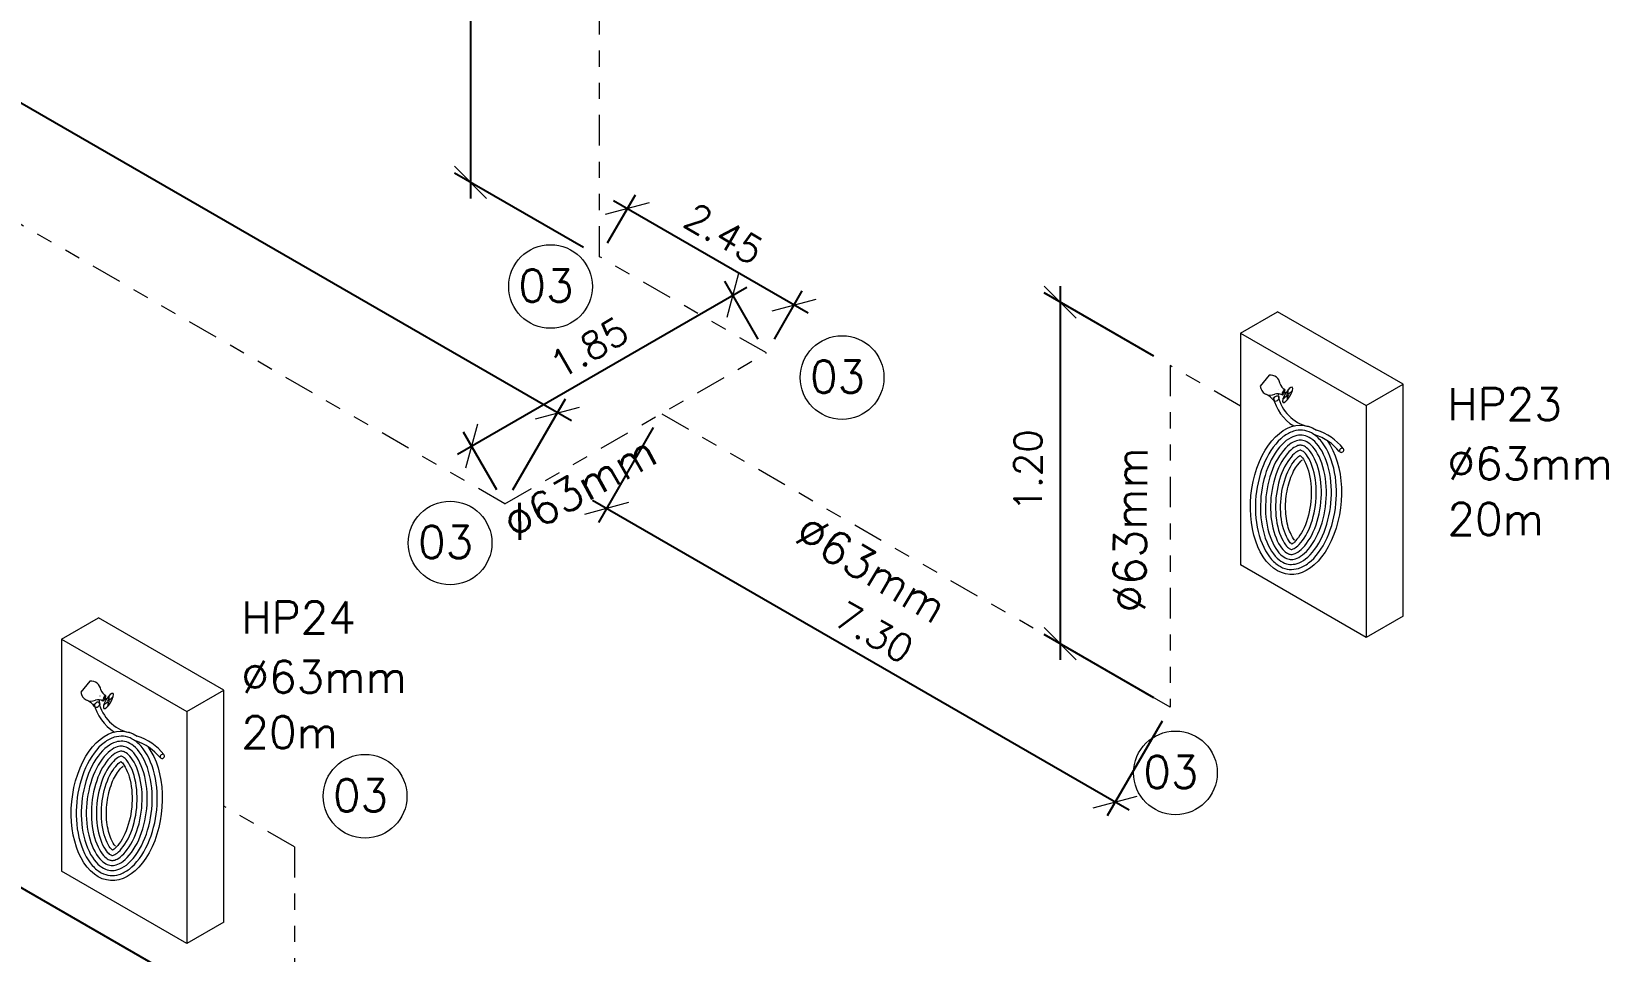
# Model space of a CAD drawing. Header units: millimetres. Extents: x 521 to 1055, y 261 to 520.
# Drawn here: x 952.87 to 962.66, y 335.43 to 341.14 of the extents above; entities that cross this region are included whole.
import ezdxf

# ---------------------------------------------------------------- set-up
doc = ezdxf.new("R2010")
doc.units = ezdxf.units.MM
doc.linetypes.add('CONTINU', pattern=[0])
doc.linetypes.add('DIVIDE2', pattern=[15.875, 6.35, -3.175, 0, -3.175, 0, -3.175])
doc.layers.add('0.1', color=8, linetype='Continuous', lineweight=13)
doc.styles.add('ROMANS', font='romans')
doc.dimstyles.new('Fares Eng - 50', dxfattribs={"dimscale": 2, "dimtxt": 0.085, "dimasz": 0.1, "dimexe": 0.05, "dimexo": 0.05, "dimgap": 0.04, "dimtad": 1, "dimzin": 4, "dimdsep": 46, "dimtxsty": 'ROMANS', "dimblk1": 'OBLIQUE', "dimblk2": 'OBLIQUE', "dimsah": 1, "dimcen": 0.05, "dimdle": 0.05, "dimclrd": 8, "dimclre": 8, "dimclrt": 8, "dimaunit": 1, "dimadec": 0, "dimazin": 0, "dimtfac": 1, "dimtix": 1, "dimtmove": 2, "dimatfit": 0, "dimldrblk": 'OPEN90', "dimfxl": 1, "dimtolj": 1, "dimtzin": 0, "dimarcsym": 0})

# ---------------------------------------------------------------- blocks, each defined once
blk = doc.blocks.new('_OBLIQUE')
at = {"color": 0, "linetype": 'ByBlock'}
blk.add_line((-0.5, -0.5), (0.5, 0.5), dxfattribs=at)
blk = doc.blocks.new('*D2298')
at = {"layer": '0.1', "color": 8, "linetype": 'CONTINU', "lineweight": -2, "transparency": 16777216}
for p, q in [((955.6013, 346.0562), (955.6013, 340.1075)), ((956.3026, 345.5513), (955.5013, 346.014)), ((956.3026, 339.8026), (955.5013, 340.2652))]:
    blk.add_line(p, q, dxfattribs=at)
at = {"layer": 'DEFPOINTS', "color": 0, "linetype": 'CONTINU', "lineweight": -2, "transparency": 16777216}
for p in [(956.4026, 345.4936), (955.6013, 340.2075), (956.4026, 339.7449)]:
    blk.add_point(p, dxfattribs=at)
at = {"layer": '0.1', "color": 8, "linetype": 'CONTINU', "lineweight": -2, "transparency": 16777216, "xscale": 0.2, "yscale": 0.2, "zscale": 0.2}
for p, rotation in [((955.6013, 345.9562), 90), ((955.6013, 340.2075), 270)]:
    blk.add_blockref('_OBLIQUE', p, dxfattribs=dict(at, rotation=rotation))
at = {"layer": '0.1', "color": 8, "linetype": 'CONTINU', "lineweight": -2, "transparency": 16777216, "insert": (955.4013, 344.5945), "char_height": 0.17, "attachment_point": 5, "rotation": 90, "style": 'ROMANS'}
blk.add_mtext('\\A1;4.50', dxfattribs=at)
blk = doc.blocks.new('_Open90')
at = {"color": 0, "linetype": 'ByBlock', "lineweight": -2}
for p, q in [((-0.5, 0.5), (0, 0)), ((0, 0), (-1, 0)), ((0, 0), (-0.5, -0.5))]:
    blk.add_line(p, q, dxfattribs=at)
blk = doc.blocks.new('*D2299')
at = {"layer": '0.1', "color": 8, "linetype": 'CONTINU', "lineweight": -2, "transparency": 16777216}
for p, q in [((947.7655, 342.9719), (948.0919, 343.5371)), ((956.2278, 338.7243), (947.9553, 343.5005)), ((955.8649, 338.2957), (956.1912, 338.8609))]:
    blk.add_line(p, q, dxfattribs=at)
at = {"layer": 'DEFPOINTS', "color": 0, "linetype": 'CONTINU', "lineweight": -2, "transparency": 16777216}
for p in [(948.0419, 343.4505), (947.7155, 342.8853), (955.8149, 338.2091)]:
    blk.add_point(p, dxfattribs=at)
at = {"layer": '0.1', "color": 8, "linetype": 'CONTINU', "lineweight": -2, "transparency": 16777216, "xscale": 0.2, "yscale": 0.2, "zscale": 0.2}
for p, rotation in [((948.0419, 343.4505), 150.0000000000001), ((956.1412, 338.7743), 330.0000000000001)]:
    blk.add_blockref('_OBLIQUE', p, dxfattribs=dict(at, rotation=rotation))
at = {"layer": '0.1', "color": 8, "linetype": 'CONTINU', "lineweight": -2, "transparency": 16777216, "insert": (952.174, 341.2553), "char_height": 0.17, "attachment_point": 5, "rotation": 330, "style": 'ROMANS'}
blk.add_mtext('\\A1;8.45', dxfattribs=at)
blk = doc.blocks.new('*D2300')
at = {"layer": '0.1', "color": 8, "linetype": 'CONTINU', "lineweight": -2, "transparency": 16777216}
for p, q in [((959.8463, 339.1262), (959.1639, 339.5202)), ((959.2639, 339.5625), (959.2639, 337.2398)), ((959.8463, 337.0035), (959.1639, 337.3975))]:
    blk.add_line(p, q, dxfattribs=at)
at = {"layer": 'DEFPOINTS', "color": 0, "linetype": 'CONTINU', "lineweight": -2, "transparency": 16777216}
for p in [(959.9463, 339.0685), (959.2639, 337.3398), (959.9463, 336.9458)]:
    blk.add_point(p, dxfattribs=at)
at = {"layer": '0.1', "color": 8, "linetype": 'CONTINU', "lineweight": -2, "transparency": 16777216, "xscale": 0.2, "yscale": 0.2, "zscale": 0.2}
for p, rotation in [((959.2639, 339.4625), 90), ((959.2639, 337.3398), 270)]:
    blk.add_blockref('_OBLIQUE', p, dxfattribs=dict(at, rotation=rotation))
at = {"layer": '0.1', "color": 8, "linetype": 'CONTINU', "lineweight": -2, "transparency": 16777216, "insert": (959.0639, 338.4173), "char_height": 0.17, "attachment_point": 5, "rotation": 90, "style": 'ROMANS'}
blk.add_mtext('\\A1;1.20', dxfattribs=at)
blk = doc.blocks.new('*D2303')
at = {"layer": '0.1', "color": 8, "linetype": 'CONTINU', "lineweight": -2, "transparency": 16777216}
for p, q in [((943.4271, 340.4671), (943.8125, 341.1346)), ((943.6759, 341.098), (954.9795, 334.5718)), ((954.5575, 334.0409), (954.9429, 334.7084))]:
    blk.add_line(p, q, dxfattribs=at)
at = {"layer": 'DEFPOINTS', "color": 0, "linetype": 'CONTINU', "lineweight": -2, "transparency": 16777216}
for p in [(943.3771, 340.3805), (954.8929, 334.6218), (954.5075, 333.9543)]:
    blk.add_point(p, dxfattribs=at)
at = {"layer": '0.1', "color": 8, "linetype": 'CONTINU', "lineweight": -2, "transparency": 16777216, "xscale": 0.2, "yscale": 0.2, "zscale": 0.2}
for p, rotation in [((943.7625, 341.048), 150.0000000000001), ((954.8929, 334.6218), 330.0000000000001)]:
    blk.add_blockref('_OBLIQUE', p, dxfattribs=dict(at, rotation=rotation))
at = {"layer": '0.1', "color": 8, "linetype": 'CONTINU', "lineweight": -2, "transparency": 16777216, "insert": (949.4102, 337.9778), "char_height": 0.17, "attachment_point": 5, "rotation": 330, "style": 'ROMANS'}
blk.add_mtext('\\A1;11.65', dxfattribs=at)
blk = doc.blocks.new('*D2310')
at = {"layer": '0.1', "color": 8, "linetype": 'CONTINU', "lineweight": -2, "transparency": 16777216}
for p, q in [((961.5006, 352.0092), (961.0951, 352.7115)), ((934.8641, 337.4516), (961.2317, 352.6749)), ((935.3062, 336.8859), (934.9007, 337.5882))]:
    blk.add_line(p, q, dxfattribs=at)
at = {"layer": 'DEFPOINTS', "color": 0, "linetype": 'CONTINU', "lineweight": -2, "transparency": 16777216}
for p in [(961.1451, 352.6249), (961.5506, 351.9226), (935.3562, 336.7992)]:
    blk.add_point(p, dxfattribs=at)
at = {"layer": '0.1', "color": 8, "linetype": 'CONTINU', "lineweight": -2, "transparency": 16777216, "xscale": 0.2, "yscale": 0.2, "zscale": 0.2}
for p, rotation in [((961.1451, 352.6249), 30.00000000000341), ((934.9507, 337.5016), 210.0000000000034)]:
    blk.add_blockref('_OBLIQUE', p, dxfattribs=dict(at, rotation=rotation))
at = {"layer": '0.1', "color": 8, "linetype": 'CONTINU', "lineweight": -2, "transparency": 16777216, "insert": (947.9654, 345.2062), "char_height": 0.17, "attachment_point": 5, "rotation": 30, "style": 'ROMANS'}
blk.add_mtext('\\A1;72.00', dxfattribs=at)
blk = doc.blocks.new('*D3161')
at = {"layer": '0.1', "color": 8, "linetype": 'CONTINU', "lineweight": -2, "transparency": 16777216}
for p, q in [((956.4526, 339.8315), (956.6252, 340.1304)), ((956.4886, 340.0938), (957.6979, 339.3956)), ((957.4887, 339.2333), (957.6613, 339.5322))]:
    blk.add_line(p, q, dxfattribs=at)
at = {"layer": 'DEFPOINTS', "color": 0, "linetype": 'CONTINU', "lineweight": -2, "transparency": 16777216}
for p in [(956.4026, 339.7449), (957.6113, 339.4456), (957.4387, 339.1467)]:
    blk.add_point(p, dxfattribs=at)
at = {"layer": '0.1', "color": 8, "linetype": 'CONTINU', "lineweight": -2, "transparency": 16777216, "xscale": 0.2, "yscale": 0.2, "zscale": 0.2}
for p, rotation in [((956.5752, 340.0438), 149.9999999999973), ((957.6113, 339.4456), 329.9999999999973)]:
    blk.add_blockref('_OBLIQUE', p, dxfattribs=dict(at, rotation=rotation))
at = {"layer": '0.1', "color": 8, "linetype": 'CONTINU', "lineweight": -2, "transparency": 16777216, "insert": (957.1757, 339.8876), "char_height": 0.17, "attachment_point": 5, "rotation": 330, "style": 'ROMANS'}
blk.add_mtext('\\A1;2.45', dxfattribs=at)
blk = doc.blocks.new('*D3162')
at = {"layer": '0.1', "color": 8, "linetype": 'CONTINU', "lineweight": -2, "transparency": 16777216}
for p, q in [((957.3887, 339.2333), (957.1815, 339.5922)), ((955.5211, 338.5181), (957.3181, 339.5556)), ((955.7649, 338.2957), (955.5577, 338.6547))]:
    blk.add_line(p, q, dxfattribs=at)
at = {"layer": 'DEFPOINTS', "color": 0, "linetype": 'CONTINU', "lineweight": -2, "transparency": 16777216}
for p in [(957.2315, 339.5056), (957.4387, 339.1467), (955.8149, 338.2091)]:
    blk.add_point(p, dxfattribs=at)
at = {"layer": '0.1', "color": 8, "linetype": 'CONTINU', "lineweight": -2, "transparency": 16777216, "xscale": 0.2, "yscale": 0.2, "zscale": 0.2}
for p, rotation in [((957.2315, 339.5056), 30.00000000000236), ((955.6077, 338.5681), 210.0000000000024)]:
    blk.add_blockref('_OBLIQUE', p, dxfattribs=dict(at, rotation=rotation))
at = {"layer": '0.1', "color": 8, "linetype": 'CONTINU', "lineweight": -2, "transparency": 16777216, "insert": (956.3371, 339.1797), "char_height": 0.17, "attachment_point": 5, "rotation": 30, "style": 'ROMANS'}
blk.add_mtext('\\A1;1.85', dxfattribs=at)
blk = doc.blocks.new('*D3163')
at = {"layer": '0.1', "color": 8, "linetype": 'CONTINU', "lineweight": -2, "transparency": 16777216}
for p, q in [((956.7365, 338.6835), (956.3958, 338.0934)), ((959.6922, 336.3057), (956.3592, 338.23)), ((959.8963, 336.8592), (959.5556, 336.2691))]:
    blk.add_line(p, q, dxfattribs=at)
at = {"layer": 'DEFPOINTS', "color": 0, "linetype": 'CONTINU', "lineweight": -2, "transparency": 16777216}
for p in [(956.7865, 338.7701), (956.4458, 338.18), (959.9463, 336.9458)]:
    blk.add_point(p, dxfattribs=at)
at = {"layer": '0.1', "color": 8, "linetype": 'CONTINU', "lineweight": -2, "transparency": 16777216, "xscale": 0.2, "yscale": 0.2, "zscale": 0.2}
for p, rotation in [((956.4458, 338.18), 150.000000000001), ((959.6056, 336.3557), 330.000000000001)]:
    blk.add_blockref('_OBLIQUE', p, dxfattribs=dict(at, rotation=rotation))
at = {"layer": '0.1', "color": 8, "linetype": 'CONTINU', "lineweight": -2, "transparency": 16777216, "insert": (958.1082, 337.4108), "char_height": 0.17, "attachment_point": 5, "rotation": 330, "style": 'ROMANS'}
blk.add_mtext('\\A1;7.30', dxfattribs=at)

msp = doc.modelspace()

# ---------------------------------------------------------------- linework, layer by layer
at = {"layer": '0.1', "color": 254, "linetype": 'DIVIDE2', "ltscale": 0.03}
for p, q in [((956.40261, 339.74486), (956.40261, 345.49357)), ((955.81491, 338.20914), (947.71555, 342.88531)), ((957.43873, 339.14666), (956.40261, 339.74486)), ((955.81491, 338.20914), (957.43873, 339.14666)), ((960.38416, 338.8157), (959.94633, 339.06849)), ((959.94633, 339.06849), (959.94633, 336.94579)), ((959.94633, 336.94579), (956.78652, 338.7701)), ((954.50751, 336.07701), (954.06968, 336.3298)), ((954.50751, 336.07701), (954.50751, 333.95432))]:
    msp.add_line(p, q, dxfattribs=at)
at = {"layer": '0.1', "color": 8}
for p, q in [((960.38416, 339.27033), (960.61383, 339.40293)), ((961.39383, 338.9526), (960.61383, 339.40293)), ((960.38416, 339.27033), (961.16416, 338.82)), ((960.38416, 339.27033), (960.38416, 337.82926)), ((960.56145, 339.0094), (960.50577, 338.94131)), ((960.62255, 338.91724), (960.62284, 338.91707)), ((960.66877, 338.87929), (960.64558, 338.8582)), ((960.66224, 338.89403), (960.64894, 338.90058)), ((960.66451, 338.89935), (960.65298, 338.906)), ((960.67815, 338.89602), (960.68255, 338.92272)), ((960.68435, 338.89358), (960.70636, 338.91395)), ((961.16416, 338.82), (961.39383, 338.9526)), ((961.39383, 337.51153), (961.39383, 338.9526)), ((960.67496, 338.87671), (960.67064, 338.85068)), ((961.16416, 338.82), (961.16416, 337.37893)), ((953.06001, 337.36806), (953.28968, 337.50066)), ((954.06968, 337.05033), (953.28968, 337.50066)), ((953.06001, 337.36806), (953.84001, 336.91773)), ((953.06001, 337.36806), (953.06001, 335.927)), ((953.23729, 337.10713), (953.18162, 337.03904)), ((953.354, 336.99376), (953.3584, 337.02045)), ((953.84001, 336.91773), (954.06968, 337.05033)), ((954.06968, 335.60926), (954.06968, 337.05033)), ((953.29839, 337.01497), (953.29868, 337.0148)), ((953.34461, 336.97702), (953.32142, 336.95593)), ((953.33809, 336.99176), (953.32479, 336.99832)), ((953.34035, 336.99708), (953.32883, 337.00373)), ((953.3508, 336.97445), (953.34649, 336.94842)), ((953.36019, 336.99131), (953.38221, 337.01168)), ((953.84001, 336.91773), (953.84001, 335.47666))]:
    msp.add_line(p, q, dxfattribs=at)
for points in [[(961.39383, 337.51153), (961.16416, 337.37893), (960.38416, 337.82926)], [(954.06968, 335.60926), (953.84001, 335.47666), (953.06001, 335.927)]]:
    msp.add_lwpolyline(points, dxfattribs=at)
at = {"layer": '0.1', "color": 8, "linetype": 'Continuous'}
for centre in [(956.09832, 339.55987), (957.9091, 338.994), (955.47446, 337.96577), (959.9794, 336.53718), (954.94622, 336.39177)]:
    msp.add_circle(centre, 0.25988, dxfattribs=at)
at = {"layer": '0.1', "color": 8}
for centre, radius, start, end in [((960.56788, 338.94733), 0.0624, 7.953227, 95.916387), ((960.56788, 338.94733), 0.0624, 185.538833, 297.14844), ((960.50178, 338.79135), 0.1065, 34.264177, 65.508195), ((960.61182, 338.83077), 0.06296, 61.341925, 104.217642), ((960.63511, 338.88465), 0.01657, 149.385657, 212.525066), ((960.68963, 338.97522), 0.06296, 197.807499, 241.159892), ((960.65247, 338.90217), 0.00386, 82.296406, 204.235752), ((960.86315, 338.93548), 0.2841, 193.034159, 238.483063), ((960.86315, 338.93548), 0.2529, 193.034159, 256.569338), ((960.75508, 338.34293), 0.30839, 38.352896, 72.786931), ((960.75508, 338.34293), 0.33959, 38.352896, 72.786931), ((953.24373, 337.04506), 0.0624, 185.538833, 297.14844), ((953.24373, 337.04506), 0.0624, 7.953227, 95.916387), ((953.36547, 337.07295), 0.06296, 197.807499, 241.159892), ((953.17763, 336.88908), 0.1065, 34.264177, 65.508195), ((953.539, 337.03321), 0.2841, 193.034159, 238.483063), ((953.28766, 336.9285), 0.06296, 61.341925, 104.217642), ((953.539, 337.03321), 0.2529, 193.034159, 256.569338), ((953.31095, 336.98238), 0.01657, 149.385657, 212.525066), ((953.32831, 336.99991), 0.00386, 82.296406, 204.235752), ((953.43092, 336.44066), 0.30839, 38.352896, 72.786931), ((953.43092, 336.44066), 0.33959, 38.352896, 72.786931)]:
    msp.add_arc(centre, radius, start, end, dxfattribs=at)
at = {"layer": '0.1', "color": 8, "extrusion": (0, 0, -1)}
for centre, major_axis, ratio in [((960.60652, 338.86329), (0.01677, 0.01086), 0.6652044), ((960.6509, 338.90301), (-0.00859, -0.01716), 0.2555917), ((960.67656, 338.88637), (0.02838, 0.04733), 0.2938919), ((960.67656, 338.88637), (0.00627, 0.01045), 0.4434548), ((961.01185, 338.54173), (0.0116, 0.0087), 0.8221173), ((953.3524, 336.98411), (0.02838, 0.04733), 0.2938919), ((953.28236, 336.96102), (0.01677, 0.01086), 0.6652044), ((953.32675, 337.00074), (-0.00859, -0.01716), 0.2555917), ((953.3524, 336.98411), (0.00627, 0.01045), 0.4434548), ((953.68769, 336.63946), (0.0116, 0.0087), 0.8221173)]:
    msp.add_ellipse(centre, major_axis=major_axis, ratio=ratio, dxfattribs=at)
for centre in [(960.72811, 338.23428), (953.40396, 336.33202)]:
    msp.add_ellipse(centre, major_axis=(0.0444, 0.46329), ratio=0.602516, start_param=0.596977, end_param=6.5932949, dxfattribs=at)
at = {"layer": '0.1', "color": 8}
for points, knots in [([(960.76953, 338.66651), (960.78741, 338.6648), (960.80585, 338.65954), (960.8433, 338.63951), (960.86224, 338.62462), (960.91554, 338.56457), (960.94618, 338.50186), (960.97968, 338.35893), (960.98325, 338.28421), (960.96913, 338.13681), (960.95143, 338.06413), (960.89139, 337.93016), (960.8494, 337.87442), (960.78568, 337.82558), (960.76424, 337.81456), (960.72367, 337.80201), (960.70457, 337.80034), (960.66881, 337.80377), (960.65037, 337.80903), (960.61293, 337.82906), (960.59398, 337.84395), (960.54068, 337.904), (960.51005, 337.96671), (960.47655, 338.10963), (960.47297, 338.18436), (960.48709, 338.33176), (960.5048, 338.40444), (960.56483, 338.53841), (960.60682, 338.59415), (960.67055, 338.64299), (960.69198, 338.65401), (960.73255, 338.66656), (960.75165, 338.66823), (960.76953, 338.66651)], [0, 0, 0, 0, 0.2617994, 0.2617994, 0.5235988, 0.5235988, 1.0471976, 1.0471976, 1.5707963, 1.5707963, 2.0943951, 2.0943951, 2.6179939, 2.6179939, 2.8797933, 2.8797933, 3.1415927, 3.1415927, 3.403392, 3.403392, 3.6651914, 3.6651914, 4.1887902, 4.1887902, 4.712389, 4.712389, 5.2359878, 5.2359878, 5.7595865, 5.7595865, 6.0213859, 6.0213859, 6.2831853, 6.2831853, 6.2831853, 6.2831853]), ([(960.76655, 338.63546), (960.78043, 338.63413), (960.79465, 338.63014), (960.82506, 338.61388), (960.84113, 338.6014), (960.88775, 338.54887), (960.91668, 338.491), (960.94842, 338.35556), (960.95191, 338.28416), (960.93836, 338.14281), (960.92116, 338.07287), (960.86472, 337.94694), (960.8252, 337.89518), (960.76931, 337.85235), (960.75119, 337.84318), (960.71828, 337.833), (960.70354, 337.83178), (960.6758, 337.83444), (960.66157, 337.83843), (960.63116, 337.85469), (960.61509, 337.86717), (960.56847, 337.9197), (960.53955, 337.97757), (960.5078, 338.11301), (960.50432, 338.18441), (960.51786, 338.32576), (960.53507, 338.39569), (960.5915, 338.52163), (960.63102, 338.57339), (960.68691, 338.61622), (960.70503, 338.62539), (960.73794, 338.63557), (960.75268, 338.63678), (960.76655, 338.63546)], [0, 0, 0, 0, 0.2617994, 0.2617994, 0.5235988, 0.5235988, 1.0471976, 1.0471976, 1.5707963, 1.5707963, 2.0943951, 2.0943951, 2.6179939, 2.6179939, 2.8797933, 2.8797933, 3.1415927, 3.1415927, 3.403392, 3.403392, 3.6651914, 3.6651914, 4.1887902, 4.1887902, 4.712389, 4.712389, 5.2359878, 5.2359878, 5.7595865, 5.7595865, 6.0213859, 6.0213859, 6.2831853, 6.2831853, 6.2831853, 6.2831853]), ([(960.76358, 338.6044), (960.77358, 338.60344), (960.78348, 338.60074), (960.8068, 338.58826), (960.82003, 338.57817), (960.85994, 338.5332), (960.88718, 338.48012), (960.91717, 338.35219), (960.92056, 338.28414), (960.90759, 338.14879), (960.89085, 338.08154), (960.83808, 337.96379), (960.80099, 337.91593), (960.75295, 337.87912), (960.73811, 337.87179), (960.71291, 337.864), (960.70264, 337.86321), (960.68265, 337.86513), (960.67274, 337.86783), (960.64943, 337.8803), (960.63619, 337.8904), (960.59628, 337.93537), (960.56904, 337.98845), (960.53906, 338.11637), (960.53566, 338.18443), (960.54863, 338.31978), (960.56537, 338.38703), (960.61814, 338.50478), (960.65524, 338.55264), (960.70327, 338.58945), (960.71811, 338.59677), (960.74331, 338.60457), (960.75358, 338.60536), (960.76358, 338.6044)], [0, 0, 0, 0, 0.2617994, 0.2617994, 0.5235988, 0.5235988, 1.0471976, 1.0471976, 1.5707963, 1.5707963, 2.0943951, 2.0943951, 2.6179939, 2.6179939, 2.8797933, 2.8797933, 3.1415927, 3.1415927, 3.403392, 3.403392, 3.6651914, 3.6651914, 4.1887902, 4.1887902, 4.712389, 4.712389, 5.2359878, 5.2359878, 5.7595865, 5.7595865, 6.0213859, 6.0213859, 6.2831853, 6.2831853, 6.2831853, 6.2831853]), ([(960.7606, 338.57334), (960.767, 338.57273), (960.77235, 338.5713), (960.78849, 338.56267), (960.79897, 338.55491), (960.83207, 338.5176), (960.85769, 338.46923), (960.88591, 338.34884), (960.88922, 338.28414), (960.87682, 338.15474), (960.86049, 338.09009), (960.81149, 337.98075), (960.77672, 337.93664), (960.73662, 337.90591), (960.72498, 337.90039), (960.7076, 337.89501), (960.70202, 337.89462), (960.68922, 337.89584), (960.68387, 337.89726), (960.66773, 337.9059), (960.65726, 337.91366), (960.62415, 337.95097), (960.59854, 337.99933), (960.57032, 338.11973), (960.567, 338.18443), (960.5794, 338.31383), (960.59573, 338.37847), (960.64473, 338.48782), (960.67951, 338.53193), (960.71961, 338.56266), (960.73124, 338.56818), (960.74863, 338.57356), (960.7542, 338.57395), (960.7606, 338.57334)], [0, 0, 0, 0, 0.2617994, 0.2617994, 0.5235988, 0.5235988, 1.0471976, 1.0471976, 1.5707963, 1.5707963, 2.0943951, 2.0943951, 2.6179939, 2.6179939, 2.8797933, 2.8797933, 3.1415927, 3.1415927, 3.403392, 3.403392, 3.6651914, 3.6651914, 4.1887902, 4.1887902, 4.712389, 4.712389, 5.2359878, 5.2359878, 5.7595865, 5.7595865, 6.0213859, 6.0213859, 6.2831853, 6.2831853, 6.2831853, 6.2831853]), ([(960.75763, 338.54228), (960.76111, 338.54195), (960.76134, 338.54181), (960.77007, 338.53714), (960.77797, 338.53156), (960.80405, 338.50217), (960.8282, 338.45833), (960.85464, 338.3455), (960.85788, 338.28419), (960.84604, 338.16065), (960.83008, 338.09851), (960.78497, 337.99785), (960.7523, 337.95724), (960.72035, 337.93276), (960.71172, 337.92895), (960.70241, 337.92606), (960.70208, 337.92595), (960.69511, 337.92662), (960.69488, 337.92676), (960.68615, 337.93143), (960.67825, 337.93701), (960.65217, 337.9664), (960.62803, 338.01023), (960.60158, 338.12307), (960.59834, 338.18438), (960.61018, 338.30792), (960.62614, 338.37005), (960.67126, 338.47072), (960.70392, 338.51133), (960.73587, 338.53581), (960.7445, 338.53962), (960.75382, 338.5425), (960.75414, 338.54262), (960.75763, 338.54228)], [0, 0, 0, 0, 0.2617994, 0.2617994, 0.5235988, 0.5235988, 1.0471976, 1.0471976, 1.5707963, 1.5707963, 2.0943951, 2.0943951, 2.6179939, 2.6179939, 2.8797933, 2.8797933, 3.1415927, 3.1415927, 3.403392, 3.403392, 3.6651914, 3.6651914, 4.1887902, 4.1887902, 4.712389, 4.712389, 5.2359878, 5.2359878, 5.7595865, 5.7595865, 6.0213859, 6.0213859, 6.2831853, 6.2831853, 6.2831853, 6.2831853]), ([(960.70175, 337.95904), (960.69932, 337.96095), (960.69619, 337.9638), (960.68061, 337.98135), (960.65752, 338.02114), (960.63284, 338.1264), (960.62968, 338.18429), (960.64096, 338.30207), (960.65665, 338.36184), (960.69769, 338.45342), (960.72878, 338.49107), (960.74829, 338.50603), (960.75193, 338.50822), (960.75447, 338.50953)], [3.5245959, 3.5245959, 3.5245959, 3.5245959, 3.6651914, 3.6651914, 4.1887902, 4.1887902, 4.712389, 4.712389, 5.2359878, 5.2359878, 5.7595865, 5.7595865, 5.8986302, 5.8986302, 5.8986302, 5.8986302]), ([(960.75447, 338.50953), (960.7569, 338.50762), (960.76003, 338.50477), (960.77561, 338.48721), (960.79871, 338.44743), (960.82338, 338.34217), (960.82655, 338.28428), (960.81526, 338.1665), (960.79957, 338.10673), (960.75853, 338.01515), (960.72745, 337.9775), (960.70793, 337.96254), (960.70429, 337.96035), (960.70175, 337.95904)], [0.3830033, 0.3830033, 0.3830033, 0.3830033, 0.5235988, 0.5235988, 1.0471976, 1.0471976, 1.5707963, 1.5707963, 2.0943951, 2.0943951, 2.6179939, 2.6179939, 2.7570376, 2.7570376, 2.7570376, 2.7570376]), ([(960.72104, 337.98355), (960.71876, 337.98535), (960.70967, 337.99419), (960.68581, 338.04274), (960.67428, 338.0786), (960.66311, 338.15625), (960.66233, 338.19775), (960.67038, 338.28216), (960.67987, 338.32475), (960.70511, 338.39802), (960.72169, 338.42795), (960.75502, 338.47275), (960.76679, 338.48078), (960.76876, 338.4818)], [3.5245959, 3.5245959, 3.5245959, 3.5245959, 3.9202683, 3.9202683, 4.3159407, 4.3159407, 4.7116131, 4.7116131, 5.1072855, 5.1072855, 5.5029578, 5.5029578, 5.8986302, 5.8986302, 5.8986302, 5.8986302]), ([(953.44537, 336.76425), (953.46326, 336.76253), (953.48169, 336.75727), (953.51914, 336.73724), (953.53809, 336.72235), (953.59138, 336.6623), (953.62202, 336.5996), (953.65552, 336.45667), (953.6591, 336.38195), (953.64497, 336.23455), (953.62727, 336.16186), (953.56724, 336.0279), (953.52525, 335.97215), (953.46152, 335.92332), (953.44009, 335.9123), (953.39952, 335.89974), (953.38042, 335.89808), (953.34466, 335.9015), (953.32622, 335.90676), (953.28877, 335.9268), (953.26982, 335.94169), (953.21653, 336.00174), (953.18589, 336.06444), (953.15239, 336.20737), (953.14881, 336.28209), (953.16294, 336.42949), (953.18064, 336.50217), (953.24068, 336.63614), (953.28266, 336.69188), (953.34639, 336.74072), (953.36782, 336.75174), (953.40839, 336.7643), (953.42749, 336.76596), (953.44537, 336.76425)], [0, 0, 0, 0, 0.2617994, 0.2617994, 0.5235988, 0.5235988, 1.0471976, 1.0471976, 1.5707963, 1.5707963, 2.0943951, 2.0943951, 2.6179939, 2.6179939, 2.8797933, 2.8797933, 3.1415927, 3.1415927, 3.403392, 3.403392, 3.6651914, 3.6651914, 4.1887902, 4.1887902, 4.712389, 4.712389, 5.2359878, 5.2359878, 5.7595865, 5.7595865, 6.0213859, 6.0213859, 6.2831853, 6.2831853, 6.2831853, 6.2831853]), ([(953.4424, 336.73319), (953.45627, 336.73186), (953.4705, 336.72788), (953.5009, 336.71161), (953.51698, 336.69914), (953.5636, 336.6466), (953.59252, 336.58873), (953.62427, 336.45329), (953.62775, 336.3819), (953.61421, 336.24055), (953.597, 336.17061), (953.54056, 336.04467), (953.50105, 335.99292), (953.44515, 335.95008), (953.42704, 335.94092), (953.39412, 335.93073), (953.37938, 335.92952), (953.35164, 335.93218), (953.33741, 335.93616), (953.30701, 335.95242), (953.29093, 335.9649), (953.24431, 336.01744), (953.21539, 336.0753), (953.18364, 336.21075), (953.18016, 336.28214), (953.19371, 336.42349), (953.21091, 336.49343), (953.26735, 336.61937), (953.30686, 336.67112), (953.36276, 336.71396), (953.38088, 336.72312), (953.41379, 336.73331), (953.42853, 336.73452), (953.4424, 336.73319)], [0, 0, 0, 0, 0.2617994, 0.2617994, 0.5235988, 0.5235988, 1.0471976, 1.0471976, 1.5707963, 1.5707963, 2.0943951, 2.0943951, 2.6179939, 2.6179939, 2.8797933, 2.8797933, 3.1415927, 3.1415927, 3.403392, 3.403392, 3.6651914, 3.6651914, 4.1887902, 4.1887902, 4.712389, 4.712389, 5.2359878, 5.2359878, 5.7595865, 5.7595865, 6.0213859, 6.0213859, 6.2831853, 6.2831853, 6.2831853, 6.2831853]), ([(953.43942, 336.70213), (953.44942, 336.70117), (953.45933, 336.69847), (953.48264, 336.686), (953.49588, 336.67591), (953.53579, 336.63094), (953.56302, 336.57786), (953.59301, 336.44993), (953.5964, 336.38187), (953.58343, 336.24653), (953.56669, 336.17927), (953.51393, 336.06153), (953.47683, 336.01367), (953.42879, 335.97685), (953.41396, 335.96953), (953.38875, 335.96173), (953.37849, 335.96095), (953.35849, 335.96286), (953.34859, 335.96557), (953.32527, 335.97804), (953.31203, 335.98813), (953.27212, 336.0331), (953.24489, 336.08618), (953.2149, 336.21411), (953.21151, 336.28217), (953.22448, 336.41751), (953.24122, 336.48477), (953.29398, 336.60251), (953.33108, 336.65037), (953.37912, 336.68719), (953.39396, 336.69451), (953.41916, 336.70231), (953.42942, 336.70309), (953.43942, 336.70213)], [0, 0, 0, 0, 0.2617994, 0.2617994, 0.5235988, 0.5235988, 1.0471976, 1.0471976, 1.5707963, 1.5707963, 2.0943951, 2.0943951, 2.6179939, 2.6179939, 2.8797933, 2.8797933, 3.1415927, 3.1415927, 3.403392, 3.403392, 3.6651914, 3.6651914, 4.1887902, 4.1887902, 4.712389, 4.712389, 5.2359878, 5.2359878, 5.7595865, 5.7595865, 6.0213859, 6.0213859, 6.2831853, 6.2831853, 6.2831853, 6.2831853]), ([(953.43645, 336.67107), (953.44285, 336.67046), (953.4482, 336.66904), (953.46433, 336.66041), (953.47481, 336.65264), (953.50792, 336.61534), (953.53353, 336.56697), (953.56175, 336.44658), (953.56506, 336.38188), (953.55266, 336.25247), (953.53634, 336.18783), (953.48734, 336.07849), (953.45256, 336.03437), (953.41246, 336.00364), (953.40082, 335.99812), (953.38344, 335.99275), (953.37786, 335.99235), (953.36507, 335.99358), (953.35971, 335.995), (953.34358, 336.00363), (953.3331, 336.0114), (953.3, 336.0487), (953.27438, 336.09707), (953.24616, 336.21746), (953.24285, 336.28216), (953.25525, 336.41156), (953.27157, 336.47621), (953.32057, 336.58555), (953.35535, 336.62966), (953.39545, 336.66039), (953.40709, 336.66591), (953.42447, 336.67129), (953.43005, 336.67169), (953.43645, 336.67107)], [0, 0, 0, 0, 0.2617994, 0.2617994, 0.5235988, 0.5235988, 1.0471976, 1.0471976, 1.5707963, 1.5707963, 2.0943951, 2.0943951, 2.6179939, 2.6179939, 2.8797933, 2.8797933, 3.1415927, 3.1415927, 3.403392, 3.403392, 3.6651914, 3.6651914, 4.1887902, 4.1887902, 4.712389, 4.712389, 5.2359878, 5.2359878, 5.7595865, 5.7595865, 6.0213859, 6.0213859, 6.2831853, 6.2831853, 6.2831853, 6.2831853]), ([(953.43347, 336.64002), (953.43695, 336.63968), (953.43718, 336.63955), (953.44592, 336.63488), (953.45382, 336.62929), (953.4799, 336.5999), (953.50404, 336.55607), (953.53049, 336.44324), (953.53372, 336.38192), (953.52189, 336.25838), (953.50592, 336.19625), (953.46081, 336.09559), (953.42815, 336.05498), (953.3962, 336.03049), (953.38756, 336.02668), (953.37825, 336.0238), (953.37793, 336.02369), (953.37096, 336.02436), (953.37073, 336.02449), (953.36199, 336.02916), (953.3541, 336.03474), (953.32801, 336.06413), (953.30387, 336.10797), (953.27742, 336.2208), (953.27419, 336.28212), (953.28603, 336.40566), (953.30199, 336.46779), (953.3471, 336.56845), (953.37976, 336.60906), (953.41171, 336.63355), (953.42035, 336.63736), (953.42966, 336.64024), (953.42999, 336.64035), (953.43347, 336.64002)], [0, 0, 0, 0, 0.2617994, 0.2617994, 0.5235988, 0.5235988, 1.0471976, 1.0471976, 1.5707963, 1.5707963, 2.0943951, 2.0943951, 2.6179939, 2.6179939, 2.8797933, 2.8797933, 3.1415927, 3.1415927, 3.403392, 3.403392, 3.6651914, 3.6651914, 4.1887902, 4.1887902, 4.712389, 4.712389, 5.2359878, 5.2359878, 5.7595865, 5.7595865, 6.0213859, 6.0213859, 6.2831853, 6.2831853, 6.2831853, 6.2831853]), ([(953.37759, 336.05677), (953.37516, 336.05868), (953.37204, 336.06153), (953.35646, 336.07909), (953.33336, 336.11888), (953.30869, 336.22413), (953.30552, 336.28202), (953.31681, 336.3998), (953.3325, 336.45957), (953.37354, 336.55115), (953.40462, 336.58881), (953.42414, 336.60376), (953.42777, 336.60596), (953.43032, 336.60727)], [3.5245959, 3.5245959, 3.5245959, 3.5245959, 3.6651914, 3.6651914, 4.1887902, 4.1887902, 4.712389, 4.712389, 5.2359878, 5.2359878, 5.7595865, 5.7595865, 5.8986302, 5.8986302, 5.8986302, 5.8986302]), ([(953.39689, 336.08129), (953.3946, 336.08309), (953.38551, 336.09192), (953.36165, 336.14047), (953.35012, 336.17634), (953.33895, 336.25398), (953.33817, 336.29548), (953.34622, 336.37989), (953.35572, 336.42249), (953.38096, 336.49576), (953.39753, 336.52569), (953.43086, 336.57048), (953.44264, 336.57852), (953.44461, 336.57953)], [3.5245959, 3.5245959, 3.5245959, 3.5245959, 3.9202683, 3.9202683, 4.3159407, 4.3159407, 4.7116131, 4.7116131, 5.1072855, 5.1072855, 5.5029578, 5.5029578, 5.8986302, 5.8986302, 5.8986302, 5.8986302]), ([(953.43032, 336.60727), (953.43275, 336.60536), (953.43588, 336.6025), (953.45146, 336.58495), (953.47455, 336.54516), (953.49922, 336.43991), (953.50239, 336.38202), (953.4911, 336.26424), (953.47541, 336.20447), (953.43437, 336.11289), (953.40329, 336.07523), (953.38378, 336.06028), (953.38014, 336.05808), (953.37759, 336.05677)], [0.3830033, 0.3830033, 0.3830033, 0.3830033, 0.5235988, 0.5235988, 1.0471976, 1.0471976, 1.5707963, 1.5707963, 2.0943951, 2.0943951, 2.6179939, 2.6179939, 2.7570376, 2.7570376, 2.7570376, 2.7570376])]:
    msp.add_open_spline(points, degree=3, knots=knots, dxfattribs=at)

# ---------------------------------------------------------------- texts
at = {"layer": '0.1', "color": 8, "linetype": 'Continuous', "style": 'ROMANS'}
for s, height, p in [('03', 0.2, (955.89864, 339.4656)), ('03', 0.2, (957.70942, 338.89974)), ('HP23', 0.200038, (961.66841, 338.72856, 52.87274)), ('Ø63mm', 0.200038, (961.66866, 338.35958, 52.87274)), ('20m', 0.200038, (961.66866, 338.01518, 52.87274)), ('03', 0.2, (955.27478, 337.8715)), ('HP24', 0.200038, (954.17767, 337.40305, 52.87274)), ('Ø63mm', 0.200038, (954.17792, 337.03407, 52.87274)), ('20m', 0.200038, (954.17792, 336.68967, 52.87274)), ('03', 0.2, (959.77973, 336.44291)), ('03', 0.2, (954.74655, 336.2975))]:
    msp.add_text(s, height=height, dxfattribs=at).set_placement(p)
for rotation, p in [(29.179165, (955.8805, 337.97172, 52.87274)), (89.179165, (959.79153, 337.53203, 52.87274)), (329.179165, (957.59951, 337.98238, 52.87274))]:
    msp.add_text('Ø63mm', height=0.200038, rotation=rotation, dxfattribs=at).set_placement(p)

# ---------------------------------------------------------------- dimensions: what is measured, and where the dimension line sits
at = {"layer": '0.1', "color": 8, "linetype": 'CONTINU', "lineweight": -2}
for p1, p2, distance, text, picture, middle in [((935.35621, 336.79925), (961.55059, 351.92258), 0.81099, '72.00', '*D2310', (947.9654, 345.20615)), ((955.81491, 338.20914), (947.71555, 342.88531), -0.65263, '8.45', '*D2299', (952.17404, 341.25531)), ((943.37706, 340.38048), (954.50751, 333.95432), 0.77079, '11.65', '*D2303', (949.41018, 337.97782)), ((956.40261, 339.74486), (957.43873, 339.14666), 0.34514, '2.45', '*D3161', (957.17574, 339.88755)), ((955.81491, 338.20914), (957.43873, 339.14666), 0.41444, '1.85', '*D3162', (956.3371, 339.17971)), ((959.94633, 336.94579), (956.78652, 338.7701), 0.68136, '7.30', '*D3163', (958.10824, 337.41076))]:
    dim = msp.add_aligned_dim(p1=p1, p2=p2, distance=distance, text=text, dimstyle='Fares Eng - 50', dxfattribs=at)
    dim.commit()
    dim.dimension.update_dxf_attribs({"geometry": picture, "text_midpoint": middle})
for base, p1, p2, text, picture, middle in [((955.60127, 340.20751), (956.40261, 345.49357), (956.40261, 339.74486), '4.50', '*D2298', (955.40127, 344.59453)), ((959.26393, 337.33977), (959.94633, 339.06849), (959.94633, 336.94579), '1.20', '*D2300', (959.06393, 338.4173))]:
    dim = msp.add_linear_dim(base=base, p1=p1, p2=p2, angle=90, text=text, dimstyle='Fares Eng - 50', dxfattribs=at)
    dim.commit()
    dim.dimension.update_dxf_attribs({"geometry": picture, "text_midpoint": middle, "dimtype": 160})

doc.saveas('drawing.dxf')
